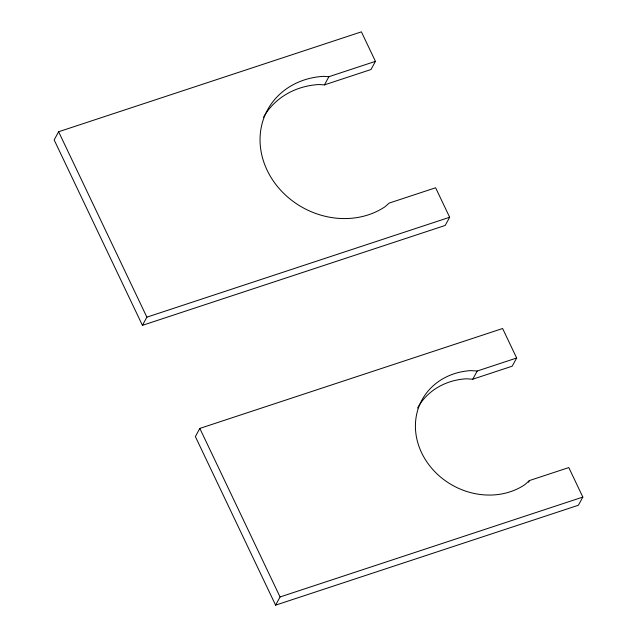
<?xml version="1.0" encoding="UTF-8"?>
<svg xmlns="http://www.w3.org/2000/svg" width="637" height="637" viewBox="0 0 637 637"><rect width="100%" height="100%" fill="white"/><g stroke="black" fill="none" stroke-linecap="round" stroke-linejoin="round"><path stroke-width="0.96" d="M58.62 131.748L54.161 139.925L142.417 325.34L445.199 225.442L449.658 217.265L435.612 187.772L389.072 203.123L385.234 206.611A78.343 68.915 28.6 0 1 267.118 170.222A78.343 68.915 28.6 0 1 323.238 76.352L328.899 76.703L375.44 61.351L361.402 31.85L58.62 131.748L146.876 317.162L142.417 325.34M263.551 117.216A78.343 68.915 28.6 0 1 318.779 84.53L324.44 84.88L328.899 76.703M375.44 61.351L370.981 69.529L324.44 84.88M199.827 428.414L195.368 436.592L275.598 605.15L578.38 505.252L582.839 497.075L568.793 467.574L529.371 480.585L524.96 484.59A68.549 60.3 28.6 0 1 421.606 452.756A68.549 60.3 28.6 0 1 470.719 370.615L477.224 371.021L516.647 358.01L502.609 328.517L199.827 428.414L280.057 596.973L275.598 605.15M417.577 408.03A68.549 60.3 28.6 0 1 466.252 378.8L472.765 379.198L477.224 371.021M516.647 358.01L512.188 366.195L472.765 379.198M528.479 482.217L529.371 480.585M146.876 317.162L449.658 217.265M280.057 596.973L582.839 497.075"/></g></svg>
